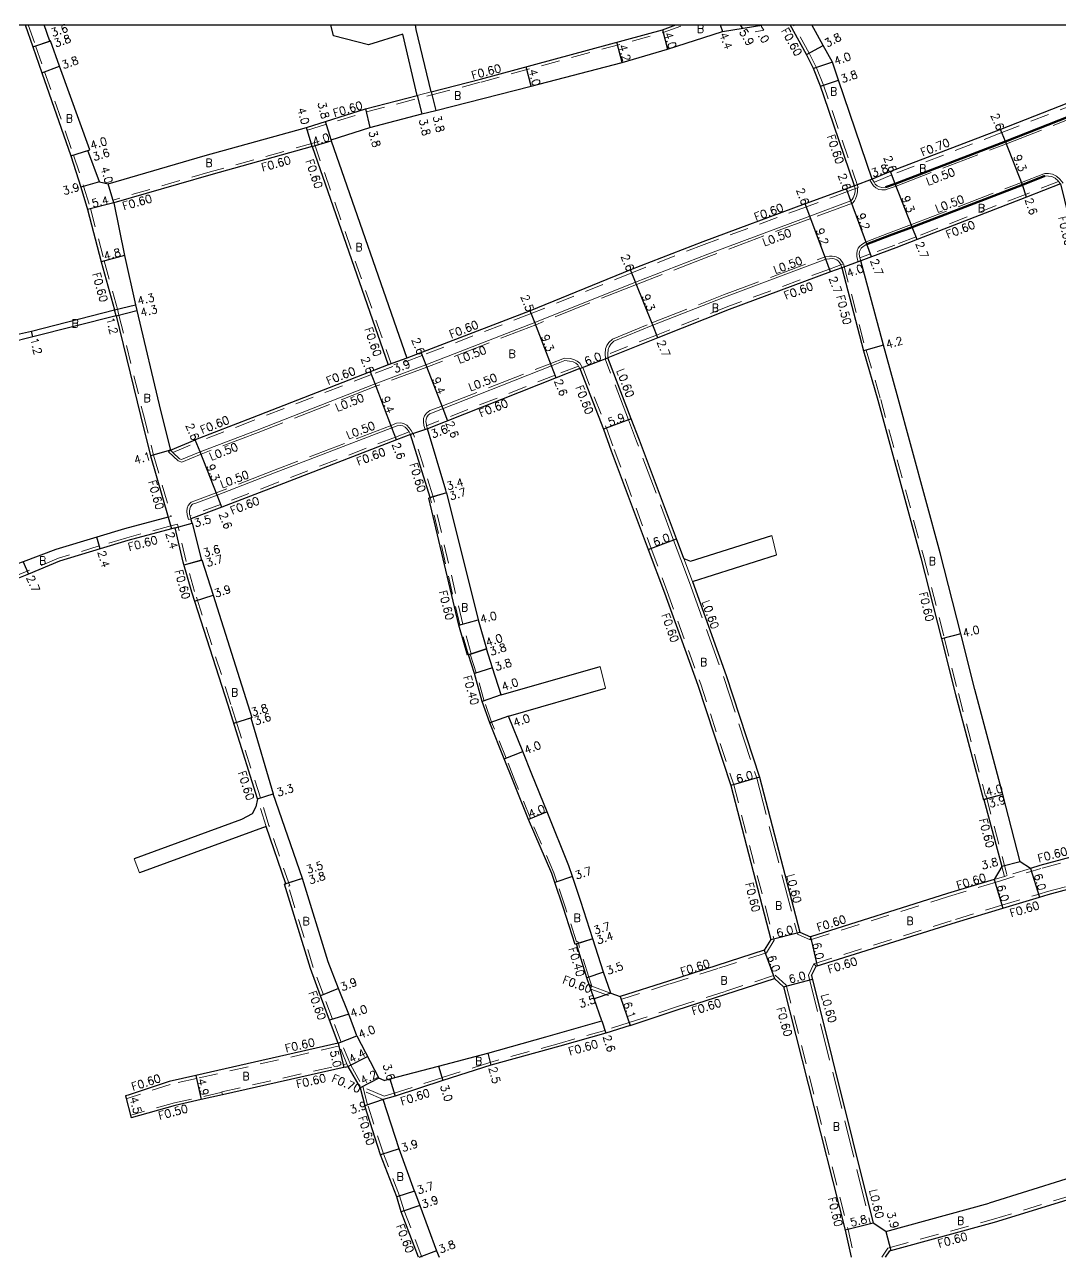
# Model space of a CAD drawing. Header units: metres. Extents: x -1600 to -800, y -111003 to -110400.
# Drawn here: x -1430.9 to -1223.9, y -110645.8 to -110399.9 of the extents above; entities that cross this region are included whole.
import ezdxf

# ---------------------------------------------------------------- set-up
doc = ezdxf.new("R2010")
doc.units = ezdxf.units.M
doc.header["$LTSCALE"] = 2.5
doc.linetypes.add('22320', pattern=[2.5, 1.5, -1])
doc.linetypes.add('2233000', pattern=[4, 3, -1])
for name, color, linetype, lineweight in [('2101000', 177, 'Continuous', 30), ('2101001', 1, 'Continuous', 30), ('2102000', 191, 'Continuous', 30), ('2102001', 191, 'Continuous', 9), ('2213000', 6, 'Continuous', 9), ('2227000', 3, 'Continuous', 50), ('2232000', 4, '22320', 9), ('2233000', 62, '2233000', 9), ('9201100', 215, 'Continuous', 30), ('9203500', 155, 'Continuous', 30)]:
    doc.layers.add(name, color=color, linetype=linetype, lineweight=lineweight)
for name, color, linetype in [('9201500', 222, 'Continuous'), ('9202100', 82, 'Continuous'), ('999', 7, 'Continuous')]:
    doc.layers.add(name, color=color, linetype=linetype)
doc.styles.add('Dm_Anotation', font='txt.shx', dxfattribs={"bigfont": 'pscdm.shx'})

msp = doc.modelspace()

# ---------------------------------------------------------------- linework, layer by layer
at = {"layer": '2101000'}
for points in [[(-1430.81, -110400), (-1429.3, -110404.41), (-1427.5, -110409.57), (-1421.69, -110426.2), (-1419.69, -110432.41), (-1418.32, -110436.87), (-1415.58, -110447.33), (-1412.93, -110456.98)], [(-1415.94, -110431.34), (-1418.26, -110425.12), (-1417.88, -110425), (-1423.93, -110408.27), (-1425.71, -110403.16), (-1425.9, -110403.22), (-1426.99, -110400)], [(-1369.66, -110422.95), (-1361.87, -110420.5), (-1351.49, -110417.81), (-1348.72, -110417.09), (-1329.62, -110412.23), (-1311.43, -110407.49), (-1302.37, -110404.82), (-1291.4, -110401.32), (-1283.12, -110400)], [(-1349.67, -110413.41), (-1339.8, -110410.85), (-1303.42, -110400.96), (-1300.74, -110400)], [(-1265.02, -110432.16), (-1271.15, -110414.16), (-1271.8, -110412.27), (-1273.22, -110408.71), (-1274.6, -110405.94), (-1277.9, -110400)], [(-1261.45, -110430.84), (-1268.2, -110411.04), (-1269.43, -110407.42), (-1271.28, -110404.1), (-1273.55, -110400)], [(-1181.05, -110400), (-1182.26, -110400.45), (-1206.8, -110409.55), (-1220.69, -110414.98), (-1235.82, -110420.89), (-1257.81, -110429.32), (-1261.45, -110430.84)], [(-1374.53, -110420.48), (-1362.76, -110416.81), (-1352.44, -110414.13)], [(-1414.19, -110431.76), (-1394.79, -110426.12), (-1374.53, -110420.48)], [(-1369.66, -110422.95), (-1369.6, -110423.16), (-1354.53, -110466.63)], [(-1373.42, -110424.33), (-1393.68, -110429.97), (-1413.07, -110435.6)], [(-1373.42, -110424.33), (-1358.21, -110467.92)], [(-1415.94, -110431.34), (-1414.19, -110431.76)], [(-1265.02, -110432.16), (-1266.62, -110432.75), (-1274.85, -110435.79), (-1295.3, -110443.33), (-1309.76, -110448.99), (-1329.84, -110457.13), (-1354.53, -110466.63)], [(-1223.85, -110431.78), (-1230.64, -110434.43), (-1252.49, -110442.91), (-1256.77, -110444.58), (-1261.59, -110446.35), (-1263.78, -110447.16)], [(-1223.85, -110431.78), (-1217.31, -110458.4), (-1206.07, -110501.67), (-1191.82, -110556.63)], [(-1413.07, -110435.6), (-1410.95, -110446.09), (-1408.75, -110455.95), (-1408.47, -110457.11), (-1403.77, -110477.06), (-1401.78, -110485), (-1396.8, -110482.92)], [(-1229.8, -110568.62), (-1231.91, -110567.28), (-1235.37, -110553.85), (-1240.96, -110532.82), (-1243.77, -110521.71), (-1247.89, -110505.51), (-1256.49, -110473.97), (-1259.19, -110464.05), (-1263.78, -110447.16)], [(-1267.53, -110448.54), (-1269.8, -110449.38), (-1290.09, -110456.86), (-1304.35, -110462.55), (-1314.3, -110466.53)], [(-1267.53, -110448.54), (-1263.24, -110465.15), (-1260.35, -110475.02), (-1251.75, -110506.52), (-1247.65, -110522.7), (-1244.83, -110533.82), (-1239.23, -110554.88), (-1239.14, -110554.86), (-1235.58, -110568.23), (-1237.1, -110570.82), (-1246.39, -110573.63), (-1273.83, -110582.26)], [(-1470.42, -110471.74), (-1458.47, -110468.66), (-1440.13, -110463.75), (-1438.51, -110463.45), (-1438.89, -110462), (-1434.69, -110461.04), (-1434.35, -110462.29), (-1429.56, -110461.19), (-1412.93, -110456.98)], [(-1412.64, -110458.15), (-1429.25, -110462.34), (-1434.02, -110463.55), (-1438.2, -110464.61), (-1439.79, -110465.01), (-1439.46, -110466.27), (-1457.82, -110471.18), (-1458.02, -110470.4), (-1470.07, -110473.5), (-1474.47, -110474.56), (-1482.79, -110476.4)], [(-1412.64, -110458.15), (-1407.73, -110478.11), (-1405.72, -110486.14), (-1402.19, -110498.4)], [(-1299.16, -110506.63), (-1300.61, -110502.76), (-1308.02, -110482.98), (-1309.64, -110478.73), (-1314.3, -110466.53)], [(-1358.21, -110467.92), (-1385.45, -110478.53), (-1396.8, -110482.92)], [(-1319.89, -110468.71), (-1324.62, -110470.55), (-1350.37, -110480.72)], [(-1319.89, -110468.71), (-1315.16, -110480.83), (-1313.63, -110485.11), (-1306.23, -110504.86), (-1303, -110513.5), (-1296.33, -110531.97), (-1289.74, -110552.07), (-1281.74, -110582.84), (-1283.04, -110584.97), (-1292.51, -110588.05), (-1302.2, -110591.13), (-1311.86, -110594.24)], [(-1353.77, -110481.88), (-1356.55, -110482.95), (-1380.02, -110491.98), (-1391.52, -110496.42), (-1397.69, -110498.71)], [(-1341.01, -110529.66), (-1342.2, -110525.91), (-1342.39, -110525.97), (-1344.12, -110519.96), (-1350.12, -110494.59), (-1349.83, -110494.5), (-1353.77, -110481.88)], [(-1346.57, -110493.53), (-1346.73, -110492.99), (-1350.37, -110480.72)], [(-1346.57, -110493.53), (-1340.25, -110518.95), (-1338.58, -110524.75)], [(-1402.19, -110498.4), (-1410.94, -110500.76), (-1416.5, -110502.43), (-1424.69, -110504.89), (-1431.23, -110507.3), (-1433.5, -110508.14), (-1437.95, -110509.26), (-1442.3, -110510.36), (-1449.23, -110511.54), (-1460.09, -110513.37), (-1465.63, -110514.28), (-1472.55, -110515.47), (-1480.73, -110516.7), (-1482.79, -110516.99)], [(-1397.45, -110499.57), (-1397.69, -110498.71)], [(-1400.82, -110500.51), (-1401.52, -110500.71), (-1410.29, -110503.07), (-1415.81, -110504.73), (-1423.93, -110507.17), (-1430.14, -110509.77), (-1433.12, -110510.99), (-1437.22, -110512.17), (-1441.68, -110513.3), (-1448.73, -110514.49)], [(-1384.36, -110554.71), (-1388.98, -110540.02), (-1390.24, -110536.01), (-1397.49, -110513.41), (-1399.19, -110507.38), (-1400.82, -110500.51)], [(-1397.45, -110499.57), (-1395.56, -110506.99), (-1395.47, -110506.96), (-1393.21, -110514.01), (-1385.48, -110538.47), (-1385.68, -110538.53), (-1381.21, -110553.72)], [(-1297.43, -110511.27), (-1290.66, -110530.02), (-1283.98, -110550.38), (-1275.93, -110581.33), (-1273.83, -110582.26)], [(-1335.65, -110533.94), (-1337.38, -110528.53), (-1338.58, -110524.75)], [(-1315.53, -110599.08), (-1317.05, -110594.69), (-1317.73, -110592.72), (-1317.98, -110591.99), (-1318.5, -110590.49), (-1320.6, -110583.7), (-1320.88, -110583.79), (-1323.22, -110576.38), (-1324.89, -110571.42), (-1325.49, -110569.62), (-1330.17, -110558.82), (-1333.26, -110551.2), (-1335.06, -110546.71), (-1337.93, -110539.52), (-1339.42, -110535.27), (-1341.01, -110529.66)], [(-1313.74, -110593.55), (-1315.19, -110589.35), (-1317.35, -110582.67), (-1319.7, -110575.23), (-1321.38, -110570.25), (-1322.1, -110568.1), (-1326.47, -110557.32), (-1329.54, -110549.74), (-1331.34, -110545.22), (-1334.16, -110538.19)], [(-1364.49, -110602.06), (-1366.13, -110597.76), (-1368.14, -110592.6), (-1370.2, -110587.3), (-1375.38, -110570.66), (-1381.21, -110553.72)], [(-1191.82, -110556.63), (-1193.13, -110558.74), (-1205.91, -110562.09), (-1227.94, -110568.06), (-1229.8, -110568.62)], [(-1368.21, -110603.53), (-1369.95, -110598.96), (-1371.75, -110594.06), (-1373.77, -110588.6), (-1378.96, -110571.78), (-1378.68, -110571.69), (-1382.63, -110560.21)], [(-1272.7, -110588.17), (-1244.62, -110579.36), (-1235.36, -110576.57), (-1228.06, -110574.36), (-1226.29, -110573.83), (-1204.37, -110567.89), (-1191.64, -110564.55), (-1189.51, -110565.69), (-1179.38, -110605.63), (-1176.37, -110618.14)], [(-1273.58, -110590.01), (-1272.7, -110588.17)], [(-1273.58, -110590.01), (-1261.25, -110639.49)], [(-1309.86, -110600), (-1300.45, -110596.88), (-1290.73, -110593.78), (-1281, -110590.62), (-1279.2, -110592.25)], [(-1279.2, -110592.25), (-1266.87, -110640.91), (-1265.66, -110646.31)], [(-1313.74, -110593.55), (-1311.86, -110594.24)], [(-1359.02, -110611.01), (-1357.89, -110610.67), (-1348.2, -110608.14), (-1338.34, -110605.53), (-1326.74, -110602.28), (-1315.53, -110599.08)], [(-1309.86, -110600), (-1314.74, -110601.55), (-1323.89, -110604.17), (-1337.73, -110607.95), (-1347.34, -110611.01), (-1356.85, -110614.12), (-1359.22, -110614.83)], [(-1368.21, -110603.53), (-1396.66, -110610.02), (-1401.99, -110611.22), (-1410.2, -110613.91), (-1410.75, -110614.09)], [(-1366.8, -110608.33), (-1391.34, -110613.84), (-1395.59, -110614.8), (-1400.81, -110615.97), (-1409.58, -110618.44)], [(-1366.8, -110608.33), (-1366.27, -110608.21)], [(-1366.27, -110608.21), (-1363.85, -110612.45), (-1362.92, -110616.05)], [(-1359.02, -110611.01), (-1360.12, -110610.53)], [(-1352.14, -110646.31), (-1355.61, -110637.26), (-1356.51, -110634.26), (-1359.75, -110625.85), (-1362.92, -110616.05)], [(-1352.98, -110633.15), (-1356.03, -110624.68), (-1359.22, -110614.83)], [(-1177.78, -110619.84), (-1191, -110622.98), (-1204.3, -110625.88), (-1222.77, -110630.76), (-1238.07, -110635.54)], [(-1258.85, -110646.31), (-1257.98, -110645.05), (-1257.73, -110644.98), (-1237.04, -110639.3), (-1221.66, -110634.6), (-1203.37, -110629.77), (-1190.13, -110626.88), (-1176.85, -110623.73), (-1174.53, -110624.91), (-1173.91, -110627.63), (-1170.22, -110643.7), (-1169.61, -110646.31)], [(-1352.98, -110633.15), (-1351.93, -110635.99), (-1348.56, -110645.03), (-1348.06, -110646.31)], [(-1258.76, -110641.22), (-1238.07, -110635.54)], [(-1258.76, -110641.22), (-1261.25, -110639.49)]]:
    msp.add_lwpolyline(points, dxfattribs=at)
at = {"layer": '2101000', "flags": 128}
msp.add_lwpolyline([(-1364.49, -110602.06), (-1360.12, -110610.53)], dxfattribs=at)
at = {"layer": '2101001'}
msp.add_lwpolyline([(-1410.75, -110614.09), (-1409.58, -110618.44)], dxfattribs=at)
at = {"layer": '2102000'}
for points in [[(-1369.17, -110402.21), (-1369.72, -110400)], [(-1349.67, -110413.41), (-1352.61, -110400.91), (-1352.77, -110400)], [(-1352.44, -110414.13), (-1355.32, -110401.85), (-1362.17, -110403.96), (-1369.17, -110402.21)], [(-1299.16, -110506.63), (-1297.8, -110507.22), (-1281.54, -110502.04)], [(-1297.43, -110511.27), (-1280.62, -110505.91)], [(-1335.65, -110533.94), (-1315.88, -110528.23)], [(-1334.16, -110538.19), (-1314.76, -110532.59)], [(-1384.36, -110554.71), (-1384.71, -110556.3), (-1385.4, -110557.68), (-1387.56, -110558.82), (-1408.99, -110566.67)], [(-1382.63, -110560.21), (-1407.95, -110569.49)]]:
    msp.add_lwpolyline(points, dxfattribs=at)
at = {"layer": '2102001'}
for points in [[(-1280.62, -110505.91), (-1281.54, -110502.04)], [(-1314.76, -110532.59), (-1315.88, -110528.23)], [(-1407.95, -110569.49), (-1408.99, -110566.67)]]:
    msp.add_lwpolyline(points, dxfattribs=at)
at = {"layer": '2213000'}
for points in [[(-1223.85, -110431.78), (-1224.23, -110431.28), (-1224.32, -110431.17), (-1224.93, -110430.64), (-1225.58, -110430.32), (-1226.25, -110430.21), (-1226.95, -110430.2)], [(-1265.02, -110432.16), (-1264.9, -110432.76), (-1264.9, -110432.78), (-1264.91, -110433.28), (-1265.04, -110433.88), (-1265.29, -110434.55), (-1265.46, -110434.9), (-1265.72, -110435.19), (-1273.95, -110438.22), (-1294.33, -110445.85), (-1308.8, -110451.41), (-1328.93, -110459.46), (-1350.71, -110467.95), (-1360.86, -110471.74), (-1384.43, -110481.03), (-1395.81, -110485.32), (-1399.52, -110486.86), (-1399.98, -110486.73), (-1401.3, -110485.46), (-1401.78, -110485)], [(-1261.45, -110430.84), (-1261.09, -110431.45), (-1260.85, -110431.84), (-1260.5, -110432.18), (-1259.99, -110432.39), (-1259.53, -110432.47), (-1258.85, -110432.46)], [(-1263.78, -110447.16), (-1263.94, -110446.58), (-1264.03, -110446.24), (-1264.08, -110445.79), (-1264.03, -110445.32), (-1263.83, -110444.89), (-1263.65, -110444.6), (-1263.25, -110444.28), (-1262.53, -110443.82)], [(-1314.3, -110466.53), (-1314.34, -110465.89), (-1314.35, -110465.78), (-1314.27, -110464.89), (-1314.06, -110464.32), (-1313.75, -110463.82), (-1313.14, -110463.22), (-1305.35, -110460.04), (-1291.02, -110454.43), (-1270.74, -110446.85), (-1269.98, -110446.73), (-1269.51, -110446.72), (-1269.11, -110446.76), (-1268.85, -110446.85), (-1268.55, -110446.99), (-1268.23, -110447.22), (-1267.99, -110447.51), (-1267.82, -110447.81), (-1267.75, -110447.98), (-1267.53, -110448.54)], [(-1349.9, -110477.73), (-1325.56, -110468.13), (-1322.93, -110467.11), (-1321.96, -110467.2), (-1321.27, -110467.38), (-1320.7, -110467.63), (-1320.32, -110467.95), (-1320.19, -110468.19), (-1319.89, -110468.71)], [(-1350.37, -110480.72), (-1350.54, -110480.14), (-1350.6, -110479.78), (-1350.69, -110479.32), (-1350.66, -110478.78), (-1350.5, -110478.41), (-1350.21, -110477.98), (-1349.9, -110477.73)], [(-1353.77, -110481.88), (-1354.07, -110481.35), (-1354.44, -110480.82), (-1354.81, -110480.4), (-1355.3, -110480.14), (-1355.72, -110480.08), (-1356.43, -110480.11), (-1357.48, -110480.52), (-1380.99, -110489.56), (-1392.42, -110493.98), (-1396.71, -110495.58), (-1397.32, -110495.81), (-1397.46, -110495.94), (-1397.75, -110496.34), (-1397.91, -110496.74), (-1397.97, -110497.2), (-1397.93, -110497.81), (-1397.85, -110498.13), (-1397.69, -110498.71)]]:
    msp.add_lwpolyline(points, dxfattribs=at)
at = {"layer": '2227000'}
for points in [[(-1258.85, -110432.46), (-1256.87, -110431.74), (-1234.82, -110423.29), (-1219.75, -110417.4), (-1205.83, -110412.07), (-1181.32, -110402.98), (-1177.89, -110401.71), (-1176.12, -110400.95)], [(-1226.95, -110430.2), (-1231.46, -110431.96), (-1253.47, -110440.4), (-1258.05, -110442.09), (-1262.53, -110443.82)]]:
    msp.add_lwpolyline(points, dxfattribs=at)
at = {"layer": '2232000'}
for points in [[(-1430.18, -110400), (-1428.73, -110404.21), (-1426.93, -110409.37), (-1421.12, -110426.01), (-1419.12, -110432.23), (-1417.74, -110436.71), (-1415, -110447.18), (-1412.35, -110456.82)], [(-1349.52, -110413.99), (-1339.65, -110411.43), (-1303.24, -110401.54), (-1298.97, -110400)], [(-1264.26, -110432.52), (-1271.23, -110412.06), (-1272.67, -110408.47), (-1274.07, -110405.66), (-1277.21, -110400)], [(-1179.04, -110400), (-1182.02, -110401.11), (-1206.55, -110410.21), (-1220.44, -110415.63), (-1235.57, -110421.54), (-1257.55, -110429.97), (-1261.09, -110431.45)], [(-1374.35, -110421.06), (-1362.6, -110417.39), (-1349.52, -110413.99)], [(-1352.44, -110414.13), (-1349.67, -110413.41)], [(-1374.35, -110421.06), (-1374.53, -110420.48)], [(-1373.04, -110423.6), (-1393.85, -110429.39), (-1413.24, -110435.02)], [(-1373.04, -110423.6), (-1357.64, -110467.72)], [(-1264.26, -110432.52), (-1266.41, -110433.31), (-1274.64, -110436.35), (-1295.09, -110443.89), (-1309.54, -110449.55), (-1329.62, -110457.69), (-1351.44, -110466.09), (-1361.57, -110469.88), (-1385.24, -110479.09), (-1396.58, -110483.48)], [(-1224.23, -110431.28), (-1230.86, -110433.87), (-1252.71, -110442.36), (-1256.98, -110444.01), (-1261.8, -110445.79), (-1263.94, -110446.58)], [(-1413.24, -110435.02), (-1413.07, -110435.6)], [(-1267.21, -110447.79), (-1270, -110448.81), (-1290.31, -110456.3), (-1304.57, -110461.99), (-1314.34, -110465.89)], [(-1267.53, -110448.54), (-1267.06, -110448.37)], [(-1267.21, -110447.79), (-1262.76, -110465.01)], [(-1412.64, -110458.15), (-1412.93, -110456.98)], [(-1412.06, -110458), (-1412.35, -110456.82)], [(-1412.06, -110458), (-1407.15, -110477.96), (-1405.14, -110485.98), (-1401.61, -110498.24)], [(-1354.53, -110466.63), (-1357.64, -110467.72), (-1358.21, -110467.92)], [(-1314.3, -110466.53), (-1314.34, -110465.89)], [(-1263.24, -110465.15), (-1262.76, -110465.01), (-1262.66, -110464.99)], [(-1262.66, -110464.99), (-1259.78, -110474.85), (-1251.17, -110506.37), (-1247.07, -110522.55), (-1244.25, -110533.67), (-1238.81, -110554.15), (-1238.71, -110554.12), (-1234.49, -110570.03)], [(-1320.19, -110468.19), (-1324.84, -110469.99), (-1350.54, -110480.14)], [(-1320.19, -110468.19), (-1319.89, -110468.71)], [(-1319.89, -110468.71), (-1319.42, -110468.53), (-1319.33, -110468.5)], [(-1319.33, -110468.5), (-1314.59, -110480.62), (-1313.07, -110484.9), (-1305.67, -110504.65), (-1302.44, -110513.29), (-1295.76, -110531.78), (-1289.16, -110551.9), (-1281.09, -110582.93), (-1282.63, -110585.46), (-1292.34, -110588.62), (-1302.02, -110591.71), (-1311.87, -110594.87)], [(-1354.07, -110481.35), (-1356.77, -110482.39), (-1380.24, -110491.42), (-1391.73, -110495.86), (-1397.85, -110498.13)], [(-1353.77, -110481.88), (-1354.07, -110481.35)], [(-1353.77, -110481.88), (-1353.3, -110481.7), (-1353.21, -110481.66)], [(-1342.2, -110525.91), (-1341.63, -110525.73), (-1343.34, -110519.76), (-1349.25, -110494.34), (-1353.21, -110481.66)], [(-1350.54, -110480.14), (-1350.37, -110480.72)], [(-1401.3, -110485.46), (-1396.58, -110483.48)], [(-1401.3, -110485.46), (-1401.78, -110485)], [(-1342.2, -110525.91), (-1343.93, -110519.91), (-1349.83, -110494.5)], [(-1402.19, -110498.4), (-1401.61, -110498.24)], [(-1397.69, -110498.71), (-1397.85, -110498.13)], [(-1400.37, -110499.77), (-1401.67, -110500.13), (-1410.46, -110502.5), (-1415.98, -110504.16), (-1424.14, -110506.61), (-1430.37, -110509.22), (-1433.32, -110510.42), (-1437.37, -110511.59), (-1441.8, -110512.71), (-1448.83, -110513.9)], [(-1367.65, -110603.31), (-1369.38, -110598.75), (-1371.19, -110593.86), (-1373.2, -110588.41), (-1378.21, -110572.17), (-1377.91, -110572.08), (-1382.06, -110560.03), (-1383.79, -110554.53), (-1388.41, -110539.84), (-1389.67, -110535.83), (-1396.92, -110513.24), (-1398.61, -110507.23), (-1400.37, -110499.77)], [(-1340.62, -110529.54), (-1341.82, -110525.79)], [(-1317.49, -110592.17), (-1318.12, -110590.36), (-1320.21, -110583.58), (-1320.33, -110583.19), (-1320.62, -110583.29), (-1322.84, -110576.26), (-1324.51, -110571.29), (-1325.11, -110569.48), (-1329.8, -110558.66), (-1332.89, -110551.05), (-1334.68, -110546.56), (-1337.55, -110539.38), (-1339.04, -110535.15), (-1340.62, -110529.54)], [(-1382.63, -110560.21), (-1384.36, -110554.71)], [(-1191.62, -110558.96), (-1205.76, -110562.67), (-1227.77, -110568.63), (-1229.52, -110569.16)], [(-1273.13, -110587.68), (-1244.8, -110578.79), (-1235.54, -110575.99), (-1228.13, -110573.76), (-1226.45, -110573.25), (-1204.52, -110567.31), (-1191.56, -110563.91), (-1188.99, -110565.29), (-1178.8, -110605.49), (-1175.79, -110618)], [(-1229.8, -110568.62), (-1234.49, -110570.03), (-1235.06, -110570.21), (-1237.1, -110570.82)], [(-1236.7, -110571.33), (-1229.52, -110569.16)], [(-1235.58, -110568.23), (-1235.06, -110570.21)], [(-1236.7, -110571.33), (-1246.21, -110574.2), (-1273.87, -110582.9)], [(-1273.87, -110582.9), (-1273.83, -110582.26)], [(-1310.05, -110599.43), (-1300.63, -110596.3), (-1290.91, -110593.21), (-1280.87, -110589.93), (-1278.67, -110591.92)], [(-1273.13, -110587.68), (-1272.7, -110588.17)], [(-1317.49, -110592.17), (-1313.74, -110593.55)], [(-1278.67, -110591.92), (-1266.29, -110640.77), (-1265.06, -110646.31)], [(-1317.73, -110592.72), (-1311.87, -110594.87)], [(-1310.05, -110599.43), (-1314.91, -110600.98), (-1324.05, -110603.59), (-1337.9, -110607.38), (-1347.52, -110610.44), (-1357.03, -110613.54), (-1359.03, -110614.15)], [(-1367.97, -110604.09), (-1396.53, -110610.6), (-1401.83, -110611.79), (-1410.01, -110614.48), (-1410.59, -110614.67), (-1410.75, -110614.09)], [(-1391.34, -110613.84), (-1391.48, -110613.26), (-1366.5, -110607.65)], [(-1365.73, -110607.94), (-1363.29, -110612.23), (-1362.34, -110615.88)], [(-1391.45, -110613.36), (-1400.93, -110615.49), (-1409.14, -110617.77), (-1409.72, -110617.93), (-1409.58, -110618.44)], [(-1359.03, -110614.15), (-1363.26, -110612.33)], [(-1359.22, -110614.83), (-1363.04, -110613.19)], [(-1351.5, -110646.31), (-1355.04, -110637.07), (-1355.94, -110634.07), (-1359.19, -110625.65), (-1362.34, -110615.88)], [(-1259.57, -110646.31), (-1258.36, -110644.53), (-1257.89, -110644.4), (-1237.21, -110638.72), (-1221.83, -110634.03), (-1203.51, -110629.19), (-1190.26, -110626.29), (-1176.78, -110623.09), (-1174.01, -110624.5), (-1173.32, -110627.49), (-1169.63, -110643.56), (-1168.99, -110646.31)]]:
    msp.add_lwpolyline(points, dxfattribs=at)
at = {"layer": '2232000', "flags": 128}
for points in [[(-1366.27, -110608.21), (-1368.21, -110603.53)], [(-1365.73, -110607.94), (-1367.65, -110603.31)]]:
    msp.add_lwpolyline(points, dxfattribs=at)
at = {"layer": '2233000'}
for points in [[(-1261.93, -110431.02), (-1261.24, -110432.15), (-1260.78, -110432.6), (-1260.13, -110432.88), (-1259.57, -110432.97), (-1258.84, -110432.96), (-1258.68, -110432.93), (-1256.69, -110432.21), (-1234.64, -110423.76), (-1219.57, -110417.87), (-1205.65, -110412.54), (-1181.15, -110403.45), (-1177.7, -110402.17), (-1175.88, -110401.39)], [(-1264.25, -110447.33), (-1264.52, -110446.33), (-1264.58, -110445.79), (-1264.51, -110445.19), (-1264.27, -110444.65), (-1264.03, -110444.27), (-1263.55, -110443.87), (-1262.8, -110443.4), (-1262.71, -110443.36), (-1258.22, -110441.63), (-1253.65, -110439.93), (-1231.64, -110431.49), (-1227.14, -110429.74), (-1226.95, -110429.7), (-1226.2, -110429.72), (-1225.42, -110429.84), (-1224.65, -110430.22), (-1223.95, -110430.83), (-1223.32, -110431.65)], [(-1264.42, -110432.58), (-1264.39, -110432.74), (-1264.41, -110433.34), (-1264.56, -110434.02), (-1264.83, -110434.75), (-1265.04, -110435.18), (-1265.42, -110435.62), (-1273.77, -110438.69), (-1294.15, -110446.31), (-1308.61, -110451.87), (-1328.75, -110459.93), (-1350.53, -110468.41), (-1360.68, -110472.21), (-1384.25, -110481.49), (-1395.63, -110485.79), (-1399.49, -110487.39), (-1400.24, -110487.17), (-1402.12, -110485.36)], [(-1261.93, -110431.02), (-1261.45, -110430.84)], [(-1314.79, -110466.72), (-1314.85, -110465.77), (-1314.76, -110464.78), (-1314.52, -110464.1), (-1314.14, -110463.51), (-1313.41, -110462.8), (-1305.54, -110459.58), (-1291.2, -110453.96), (-1270.86, -110446.36), (-1270.02, -110446.23), (-1269.49, -110446.22), (-1269, -110446.27), (-1268.66, -110446.39), (-1268.29, -110446.56), (-1267.89, -110446.86), (-1267.58, -110447.22), (-1267.37, -110447.58), (-1267.28, -110447.81)], [(-1264.25, -110447.33), (-1263.78, -110447.16)], [(-1349.91, -110477.1), (-1347.48, -110476.24), (-1325.74, -110467.66), (-1323, -110466.6), (-1321.87, -110466.71), (-1321.11, -110466.91), (-1320.43, -110467.2), (-1319.93, -110467.63), (-1319.42, -110468.53)], [(-1299.72, -110506.85), (-1301.18, -110502.97), (-1308.58, -110483.2), (-1310.2, -110478.94), (-1314.86, -110466.74), (-1314.3, -110466.53)], [(-1350.85, -110480.88), (-1351.08, -110480.05), (-1351.19, -110479.34), (-1351.15, -110478.66), (-1350.94, -110478.17), (-1350.58, -110477.63), (-1349.91, -110477.1)], [(-1353.3, -110481.7), (-1353.64, -110481.08), (-1354.04, -110480.51), (-1354.49, -110480), (-1355.14, -110479.66), (-1355.69, -110479.57), (-1356.54, -110479.62), (-1357.66, -110480.05), (-1381.17, -110489.1), (-1392.6, -110493.52), (-1396.88, -110495.11), (-1397.59, -110495.37), (-1397.84, -110495.61), (-1398.19, -110496.1), (-1398.39, -110496.61), (-1398.48, -110497.18), (-1398.43, -110497.9), (-1398.17, -110498.85)], [(-1350.85, -110480.88), (-1350.37, -110480.72)], [(-1402.12, -110485.36), (-1401.78, -110485)], [(-1397.69, -110498.71), (-1398.17, -110498.85)], [(-1299.72, -110506.85), (-1297.99, -110511.47)], [(-1297.43, -110511.27), (-1299.16, -110506.63)], [(-1297.99, -110511.47), (-1291.23, -110530.22), (-1284.56, -110550.55), (-1276.44, -110581.76), (-1273.87, -110582.9)], [(-1274.21, -110589.95), (-1273.13, -110587.68)], [(-1274.21, -110589.95), (-1261.83, -110639.64)], [(-1261.83, -110639.64), (-1261.25, -110639.49)]]:
    msp.add_lwpolyline(points, dxfattribs=at)
at = {"layer": '9201100'}
for points in [[(-1291.87, -110400), (-1291.4, -110401.32)], [(-1287.39, -110400.68), (-1287.82, -110400)], [(-1284.65, -110400.24), (-1284.8, -110400)], [(-1429.3, -110404.41), (-1425.71, -110403.16)], [(-1429.3, -110404.41), (-1425.9, -110403.22)], [(-1303.42, -110400.96), (-1302.37, -110404.82)], [(-1311.43, -110407.49), (-1312.53, -110403.44)], [(-1274.6, -110405.94), (-1271.28, -110404.1)], [(-1269.43, -110407.42), (-1273.22, -110408.71)], [(-1427.5, -110409.57), (-1423.93, -110408.27)], [(-1329.62, -110412.23), (-1330.67, -110408.37)], [(-1271.8, -110412.27), (-1268.2, -110411.04)], [(-1352.44, -110414.13), (-1351.49, -110417.81)], [(-1349.67, -110413.41), (-1348.72, -110417.09)], [(-1362.76, -110416.81), (-1361.87, -110420.5)], [(-1373.42, -110424.33), (-1374.53, -110420.48)], [(-1369.66, -110422.95), (-1370.78, -110419.31)], [(-1234.82, -110423.29), (-1235.82, -110420.89)], [(-1421.69, -110426.2), (-1417.88, -110425)], [(-1421.69, -110426.2), (-1418.26, -110425.12)], [(-1373.42, -110424.33), (-1369.6, -110423.16)], [(-1231.46, -110431.96), (-1234.82, -110423.29)], [(-1256.87, -110431.74), (-1257.81, -110429.32)], [(-1415.94, -110431.34), (-1419.69, -110432.41)], [(-1413.07, -110435.6), (-1414.19, -110431.76)], [(-1265.72, -110435.19), (-1266.62, -110432.75)], [(-1261.45, -110430.84), (-1265.02, -110432.16)], [(-1253.47, -110440.4), (-1256.87, -110431.74)], [(-1230.64, -110434.43), (-1231.46, -110431.96)], [(-1262.53, -110443.82), (-1265.72, -110435.19)], [(-1413.07, -110435.6), (-1418.32, -110436.87)], [(-1273.95, -110438.22), (-1274.85, -110435.79)], [(-1270.74, -110446.85), (-1273.95, -110438.22)], [(-1252.49, -110442.91), (-1253.47, -110440.4)], [(-1261.59, -110446.35), (-1262.53, -110443.82)], [(-1410.95, -110446.09), (-1415.58, -110447.33)], [(-1269.8, -110449.38), (-1270.74, -110446.85)], [(-1263.78, -110447.16), (-1267.53, -110448.54)], [(-1308.8, -110451.41), (-1309.76, -110448.99)], [(-1305.35, -110460.04), (-1308.8, -110451.41)], [(-1412.93, -110456.98), (-1408.75, -110455.95)], [(-1412.64, -110458.15), (-1412.93, -110456.98)], [(-1412.64, -110458.15), (-1408.47, -110457.11)], [(-1328.93, -110459.46), (-1329.84, -110457.13)], [(-1325.56, -110468.13), (-1328.93, -110459.46)], [(-1429.25, -110462.34), (-1429.56, -110461.19)], [(-1304.35, -110462.55), (-1305.35, -110460.04)], [(-1259.19, -110464.05), (-1263.24, -110465.15)], [(-1354.53, -110466.63), (-1358.21, -110467.92)], [(-1351.66, -110465.53), (-1350.71, -110467.95)], [(-1319.89, -110468.71), (-1314.3, -110466.53)], [(-1360.86, -110471.74), (-1361.79, -110469.32)], [(-1350.71, -110467.95), (-1347.31, -110476.71)], [(-1324.62, -110470.55), (-1325.56, -110468.13)], [(-1357.48, -110480.52), (-1360.86, -110471.74)], [(-1347.31, -110476.71), (-1346.36, -110479.13)], [(-1309.64, -110478.73), (-1315.16, -110480.83)], [(-1356.55, -110482.95), (-1357.48, -110480.52)], [(-1350.37, -110480.72), (-1353.77, -110481.88)], [(-1395.81, -110485.32), (-1396.8, -110482.92)], [(-1401.78, -110485), (-1405.72, -110486.14)], [(-1392.42, -110493.98), (-1395.81, -110485.32)], [(-1391.52, -110496.42), (-1392.42, -110493.98)], [(-1402.19, -110498.4), (-1401.52, -110500.71)], [(-1400.82, -110500.51), (-1397.45, -110499.57)], [(-1415.81, -110504.73), (-1416.5, -110502.43)], [(-1306.23, -110504.86), (-1300.61, -110502.76)], [(-1431.23, -110507.3), (-1430.14, -110509.77)], [(-1344.12, -110519.96), (-1340.25, -110518.95)], [(-1243.77, -110521.71), (-1247.65, -110522.7)], [(-1337.38, -110528.53), (-1341.01, -110529.66)], [(-1335.65, -110533.94), (-1339.42, -110535.27)], [(-1334.16, -110538.19), (-1337.93, -110539.52)], [(-1335.06, -110546.71), (-1331.34, -110545.22)], [(-1283.98, -110550.38), (-1289.74, -110552.07)], [(-1384.36, -110554.71), (-1381.21, -110553.72)], [(-1235.37, -110553.85), (-1239.23, -110554.88)], [(-1235.37, -110553.85), (-1239.14, -110554.86)], [(-1326.47, -110557.32), (-1330.17, -110558.82)], [(-1231.91, -110567.28), (-1235.58, -110568.23)], [(-1321.38, -110570.25), (-1324.89, -110571.42)], [(-1229.8, -110568.62), (-1228.06, -110574.36)], [(-1375.38, -110570.66), (-1378.96, -110571.78)], [(-1375.38, -110570.66), (-1378.68, -110571.69)], [(-1237.1, -110570.82), (-1235.36, -110576.57)], [(-1317.35, -110582.67), (-1320.88, -110583.79)], [(-1317.35, -110582.67), (-1320.6, -110583.7)], [(-1281.74, -110582.84), (-1275.93, -110581.33)], [(-1273.83, -110582.26), (-1272.5, -110588.11)], [(-1283.04, -110584.97), (-1281, -110590.62)], [(-1315.19, -110589.35), (-1318.5, -110590.49)], [(-1279.2, -110592.25), (-1273.39, -110590.77)], [(-1368.14, -110592.6), (-1371.75, -110594.06)], [(-1313.74, -110593.55), (-1317.05, -110594.69)], [(-1311.86, -110594.24), (-1309.86, -110600)], [(-1366.13, -110597.76), (-1369.95, -110598.96)], [(-1315.53, -110599.08), (-1314.74, -110601.55)], [(-1368.21, -110603.53), (-1364.49, -110602.06)], [(-1338.34, -110605.53), (-1337.73, -110607.95)], [(-1348.2, -110608.14), (-1347.34, -110611.01)], [(-1396.66, -110610.02), (-1395.59, -110614.8)], [(-1357.89, -110610.67), (-1356.85, -110614.12)], [(-1410.75, -110614.09), (-1409.58, -110618.44)], [(-1359.22, -110614.83), (-1362.92, -110616.05)], [(-1356.03, -110624.68), (-1359.75, -110625.85)], [(-1352.98, -110633.15), (-1356.51, -110634.26)], [(-1351.93, -110635.99), (-1355.61, -110637.26)], [(-1261.25, -110639.49), (-1266.87, -110640.91)], [(-1258.76, -110641.22), (-1257.73, -110644.98)], [(-1348.56, -110645.03), (-1352.1, -110646.41)]]:
    msp.add_lwpolyline(points, dxfattribs=at)
at = {"layer": '9201100', "flags": 128}
for points in [[(-1346.57, -110493.53), (-1350.12, -110494.59)], [(-1346.57, -110493.53), (-1349.83, -110494.5)], [(-1399.03, -110507.96), (-1395.47, -110506.96)], [(-1399.03, -110507.96), (-1395.56, -110506.99)], [(-1396.92, -110515.2), (-1393.21, -110514.01)], [(-1338.58, -110524.75), (-1342.39, -110525.97)], [(-1342.2, -110525.91), (-1338.58, -110524.75)], [(-1389.11, -110539.61), (-1385.48, -110538.47)], [(-1389.11, -110539.61), (-1385.68, -110538.53)], [(-1368.21, -110603.53), (-1367.11, -110608.4)], [(-1366.27, -110608.21), (-1362.36, -110606.19)], [(-1360.12, -110610.53), (-1363.85, -110612.45)]]:
    msp.add_lwpolyline(points, dxfattribs=at)
at = {"layer": '999'}
msp.add_lwpolyline([(-1600, -110400), (-800, -110400), (-800, -111000), (-1600, -111000)], close=True, dxfattribs=at)

# ---------------------------------------------------------------- texts
at = {"layer": '9201500', "style": 'Dm_Anotation'}
for s, rotation, p in [('3.6', 19.2375, (-1425.32, -110402.4)), ('7.0', 303.0442, (-1285.14, -110400.96)), ('3.8', 19.2375, (-1424.71, -110404.5)), ('4.0', 287.4767, (-1303.09, -110401.72)), ('4.4', 290.3675, (-1292.03, -110401.85)), ('5.9', 300.8674, (-1288.12, -110401.41)), ('3.8', 29.0279, (-1270.45, -110404.55)), ('4.2', 286.3227, (-1312.21, -110404.16)), ('4.0', 18.8286, (-1268.8, -110408.05)), ('3.8', 19.9768, (-1423.18, -110408.85)), ('4.0', 284.8624, (-1330.17, -110409.05)), ('3.8', 18.824, (-1267.47, -110411.64)), ('3.8', 284.2852, (-1372.35, -110415.61)), ('4.0', 286.0506, (-1376.43, -110416.77)), ('2.6', 292.6602, (-1237.81, -110418.06)), ('3.8', 283.6856, (-1352.09, -110418.98)), ('3.8', 283.6856, (-1349.31, -110418.3)), ('4.0', 17.4498, (-1417.52, -110424.92)), ('4.0', 16.9491, (-1373.07, -110424.12)), ('3.8', 285.0964, (-1362.15, -110421.32)), ('3.6', 17.4498, (-1417.02, -110427.22)), ('2.6', 291.2145, (-1259.21, -110426.49)), ('9.3', 291.2241, (-1233.29, -110426.31)), ('4.0', 286.2194, (-1415.7, -110428.56)), ('2.6', 290.2367, (-1268.36, -110430.04)), ('3.8', 20.3575, (-1261.31, -110430.47)), ('3.9', 15.8544, (-1423.07, -110434.01)), ('2.6', 290.2309, (-1276.71, -110432.95)), ('5.4', 13.6764, (-1417.27, -110436.52)), ('9.3', 291.4199, (-1255.66, -110434.54)), ('2.6', 288.24, (-1230.99, -110434.89)), ('9.2', 290.2334, (-1264.58, -110437.97)), ('9.2', 290.4218, (-1272.81, -110441)), ('4.8', 14.9532, (-1414.84, -110447.03)), ('2.7', 291.2144, (-1252.86, -110443.68)), ('2.6', 291.7636, (-1311.74, -110446.22)), ('2.7', 290.5112, (-1261.89, -110447.11)), ('4.0', 20.2343, (-1266.23, -110450.47)), ('2.7', 290.4195, (-1270.18, -110450.64)), ('4.3', 13.8901, (-1408.15, -110456)), ('2.5', 291.2523, (-1331.77, -110454.3)), ('9.3', 291.764, (-1307.58, -110454.2)), ('4.3', 13.8918, (-1407.55, -110458.35)), ('1.2', 283.8208, (-1414.6, -110458.69)), ('9.3', 291.2519, (-1327.73, -110462.27)), ('1.2', 285.178, (-1429.83, -110462.75)), ('2.6', 291.4622, (-1353.57, -110462.92)), ('2.7', 291.7638, (-1304.53, -110463.39)), ('4.2', 15.1777, (-1258.5, -110464.69)), ('2.6', 291.0424, (-1363.7, -110466.67)), ('3.9', 21.042, (-1356.83, -110469.58)), ('6.0', 21.4009, (-1318.62, -110468.11)), ('9.4', 291.2518, (-1349.5, -110470.8)), ('2.6', 291.251, (-1325.05, -110471.17)), ('9.4', 291.0295, (-1359.65, -110474.6)), ('2.6', 291.2501, (-1346.77, -110479.55)), ('5.9', 20.9024, (-1313.93, -110480.26)), ('2.6', 292.4313, (-1398.76, -110480.04)), ('3.6', 21.0416, (-1349.33, -110482.64)), ('2.6', 291.0058, (-1357.5, -110483.84)), ('4.1', 16.1039, (-1408.78, -110487.82)), ('9.3', 291.383, (-1394.59, -110488.17)), ('3.4', 16.5229, (-1346.3, -110493.04)), ('3.7', 16.5229, (-1345.74, -110495.02)), ('3.5', 15.6836, (-1396.78, -110500.42)), ('2.6', 290.3626, (-1392.08, -110497.75)), ('2.4', 286.2344, (-1402.71, -110501.62)), ('3.6', 15.733, (-1394.96, -110506.38)), ('6.0', 20.5288, (-1304.96, -110504.28)), ('2.4', 286.7259, (-1416.36, -110505.35)), ('3.7', 15.733, (-1394.4, -110508.35)), ('2.7', 293.8366, (-1430.61, -110510.46)), ('3.9', 17.7876, (-1392.74, -110514.46)), ('4.0', 14.605, (-1339.66, -110519.63)), ('4.0', 14.2379, (-1243.19, -110522.39)), ('4.0', 18.5673, (-1338.42, -110524.28)), ('3.8', 18.5673, (-1337.66, -110526.12)), ('3.8', 17.27, (-1336.66, -110529.14)), ('4.0', 19.4199, (-1335.24, -110533.15)), ('3.8', 17.4668, (-1385.35, -110538.22)), ('3.6', 17.4668, (-1384.74, -110540)), ('4.0', 19.4019, (-1332.92, -110540.34)), ('4.0', 21.8077, (-1330.67, -110545.82)), ('6.0', 16.3683, (-1288.42, -110551.58)), ('3.3', 17.4668, (-1380.25, -110554.26)), ('4.0', 14.874, (-1238.53, -110554.2)), ('3.9', 14.874, (-1237.97, -110556.48)), ('4.0', 22.0474, (-1329.84, -110558.57)), ('3.5', 17.3138, (-1374.34, -110569.68)), ('3.8', 14.5294, (-1239.45, -110568.84)), ('3.8', 17.3138, (-1373.88, -110571.77)), ('3.7', 18.5416, (-1320.6, -110570.83)), ('6.0', 286.796, (-1229.2, -110569.9)), ('6.0', 286.7961, (-1236.6, -110572.13)), ('3.7', 17.5357, (-1316.92, -110581.82)), ('6.0', 14.5818, (-1280.41, -110582.39)), ('3.4', 17.5357, (-1316.33, -110583.78)), ('6.0', 282.8016, (-1273.42, -110583.6)), ('3.5', 19.0619, (-1314.31, -110589.89)), ('6.0', 289.7977, (-1282.47, -110586.26)), ('6.0', 14.4525, (-1277.93, -110591.59)), ('3.9', 22.1183, (-1367.42, -110593.17)), ('3.5', 19.0637, (-1319.8, -110596.51)), ('4.0', 17.5889, (-1365.51, -110598.4)), ('6.1', 289.1187, (-1311.29, -110595.57)), ('4.0', 21.6334, (-1363.82, -110602.65)), ('2.6', 287.7721, (-1315.35, -110602.23)), ('4.4', 27.2818, (-1365.6, -110607.58)), ('5.0', 282.6654, (-1369.87, -110605.17)), ('4.2', 27.2818, (-1363.26, -110611.86)), ('3.6', 286.8299, (-1359.34, -110607.91)), ('2.5', 284.2419, (-1338.14, -110608.47)), ('4.9', 282.6649, (-1396.38, -110610.82)), ('3.0', 286.7248, (-1347.84, -110612.1)), ('4.5', 285.2523, (-1409.93, -110614.51)), ('3.9', 18.2788, (-1365.62, -110617.69)), ('3.9', 17.469, (-1355.36, -110625.31)), ('3.7', 17.3962, (-1352.22, -110633.75)), ('3.9', 19.0629, (-1351.24, -110636.6)), ('5.8', 13.4875, (-1265.69, -110640.22)), ('3.9', 285.3477, (-1258.56, -110637.46)), ('3.8', 21.2349, (-1347.81, -110645.59))]:
    msp.add_text(s, height=1.6, rotation=rotation, dxfattribs=at).set_placement(p)
at = {"layer": '9202100', "style": 'Dm_Anotation'}
for p in [(-1296.52, -110401.57), (-1269.91, -110414.1), (-1345.05, -110414.92), (-1422.69, -110419.49), (-1394.78, -110428.37), (-1252.12, -110429.48), (-1240.36, -110437.41), (-1364.79, -110445.21), (-1293.55, -110457.37), (-1421.52, -110460.47), (-1334.18, -110466.55), (-1407.14, -110475.38), (-1428.04, -110507.88), (-1250.19, -110507.99), (-1343.66, -110517.23), (-1295.89, -110528.18), (-1389.64, -110534.22), (-1280.9, -110576.84), (-1321.18, -110579.3), (-1375.36, -110579.96), (-1254.64, -110579.92), (-1291.84, -110591.79), (-1340.88, -110607.91), (-1387.37, -110610.97), (-1269.35, -110621.01), (-1356.56, -110631.02), (-1244.53, -110639.84)]:
    msp.add_text('B', height=1.6, dxfattribs=at).set_placement(p)
at = {"layer": '9203500', "style": 'Dm_Anotation'}
for s, rotation, p in [('F0.60', 299.0287, (-1279.71, -110401.14)), ('F0.60', 14.7366, (-1341.34, -110410.9)), ('F0.60', 16.3762, (-1368.98, -110418.45)), ('F0.60', 288.8175, (-1270.56, -110422.26)), ('F0.70', 20.9676, (-1251.44, -110426.29)), ('F0.60', 15.5561, (-1383.35, -110429.32)), ('F0.60', 289.2444, (-1374.78, -110427.2)), ('L0.50', 20.9703, (-1250.32, -110432.14)), ('F0.60', 16.1847, (-1411.07, -110437.06)), ('L0.50', 20.9698, (-1248.48, -110437.57)), ('F0.60', 20.2345, (-1284.7, -110439.22)), ('F0.60', 21.2214, (-1246.36, -110442.73)), ('F0.60', 283.8066, (-1224.31, -110438.45)), ('L0.50', 20.4989, (-1283.04, -110444.27)), ('L0.50', 20.4993, (-1280.86, -110449.81)), ('F0.60', 285.3961, (-1417.39, -110449.75)), ('F0.60', 20.2343, (-1278.76, -110454.95)), ('F0.50', 284.4901, (-1268.66, -110454.24)), ('F0.60', 21.0432, (-1345.66, -110462.69)), ('F0.60', 289.2444, (-1362.99, -110460.77)), ('L0.50', 21.2882, (-1344, -110467.74)), ('F0.60', 21.2686, (-1370.21, -110471.98)), ('L0.60', 290.9031, (-1312.62, -110469.09)), ('L0.50', 21.5333, (-1341.81, -110473.28)), ('F0.60', 291.3425, (-1320.83, -110472.4)), ('L0.50', 21.4924, (-1368.41, -110477.33)), ('F0.60', 21.5333, (-1339.7, -110478.44)), ('F0.60', 21.6239, (-1395.42, -110481.79)), ('L0.50', 21.0416, (-1366.24, -110482.85)), ('L0.50', 21.1555, (-1393.64, -110487.11)), ('F0.60', 21.0416, (-1364.21, -110488.12)), ('L0.50', 21.1509, (-1391.46, -110492.65)), ('F0.60', 286.9319, (-1353.97, -110487.82)), ('F0.60', 286.0475, (-1406.24, -110491.28)), ('F0.60', 21.1493, (-1389.42, -110497.92)), ('F0.60', 15.0917, (-1409.99, -110505.21)), ('F0.60', 285.733, (-1400.93, -110509.16)), ('F0.60', 284.6296, (-1348.12, -110513.28)), ('F0.60', 284.2379, (-1252.13, -110513.56)), ('L0.60', 289.8487, (-1295.58, -110515.31)), ('F0.60', 289.8428, (-1303.63, -110517.94)), ('F0.40', 285.7666, (-1343.25, -110530.29)), ('F0.60', 287.4668, (-1388.28, -110549.41)), ('F0.60', 284.8743, (-1240.14, -110558.82)), ('F0.60', 15.1593, (-1228.13, -110567.42)), ('L0.60', 284.5818, (-1278.64, -110569.94)), ('F0.60', 16.7963, (-1244.33, -110572.84)), ('F0.60', 284.5766, (-1286.9, -110571.64)), ('F0.60', 16.7963, (-1233.69, -110578.4)), ('F0.60', 17.4618, (-1272.29, -110581.22)), ('F0.40', 286.4032, (-1322.18, -110584.64)), ('F0.60', 17.6686, (-1299.51, -110590.1)), ('F0.60', 17.4229, (-1270.05, -110589.63)), ('F0.60', 339.8387, (-1323.53, -110591.5)), ('F0.60', 290.2281, (-1374.2, -110593.45)), ('F0.60', 17.6535, (-1297.24, -110597.96)), ('L0.60', 285.9439, (-1271.74, -110593.9)), ('F0.60', 285.8273, (-1280.62, -110596.57)), ('F0.60', 12.8414, (-1378.64, -110605.41)), ('F0.60', 15.9575, (-1321.93, -110606.03)), ('F0.60', 18.2012, (-1409.26, -110613.08)), ('F0.60', 12.6654, (-1376.4, -110612.55)), ('F0.70', 336.8248, (-1369.68, -110611.17)), ('F0.60', 18.0852, (-1355.47, -110616.01)), ('F0.50', 15.0615, (-1403.94, -110618.87)), ('F0.60', 287.9149, (-1364.26, -110618.38)), ('L0.60', 283.7372, (-1262.1, -110632.94)), ('F0.60', 284.0297, (-1270.35, -110634.52)), ('F0.60', 290.9975, (-1356.69, -110640.05)), ('F0.60', 15.3477, (-1248.1, -110644.45))]:
    msp.add_text(s, height=1.6, rotation=rotation, dxfattribs=at).set_placement(p)

doc.saveas('drawing.dxf')
